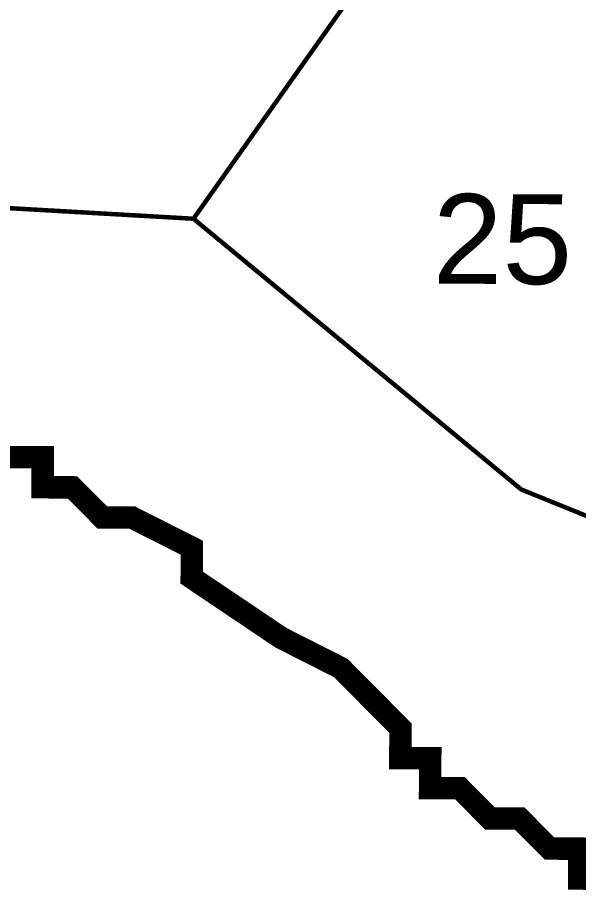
# Model space of a CAD drawing. Header units: metres. Extents: x 318080 to 326887, y 1838772 to 1852662.
# Drawn here: x 323159.5 to 323235, y 1838954.9 to 1839074.6 of the extents above; entities that cross this region are included whole.
import ezdxf

# ---------------------------------------------------------------- set-up
doc = ezdxf.new("R2010")
doc.units = ezdxf.units.M
doc.header["$MEASUREMENT"] = 0
for name, color, linetype in [('HAZARDS LINE', 1, 'Continuous'), ('SURVEY NO.', 7, 'Continuous'), ('SURVEY PLOT BOUNDARY', 35, 'Continuous')]:
    doc.layers.add(name, color=color, linetype=linetype)
doc.styles.add('PDF Arial', font='arial.ttf')

# ---------------------------------------------------------------- blocks, each defined once
blk = doc.blocks.new('22')
at = {"layer": 'HAZARDS LINE', "lineweight": 18, "const_width": 3.03}
blk.add_lwpolyline([(323239.19, 1838958.47), (323235.15, 1838958.49), (323235.17, 1838962.52), (323231.14, 1838962.54), (323227.12, 1838966.59), (323223.09, 1838966.61), (323219.08, 1838970.67), (323215.04, 1838970.69), (323215.06, 1838974.72), (323211.03, 1838974.74), (323211.05, 1838978.78), (323207.03, 1838982.83), (323203.02, 1838986.88), (323194.97, 1838990.96), (323182.91, 1838999.08), (323182.93, 1839003.12), (323174.88, 1839007.19), (323170.85, 1839007.21), (323166.83, 1839011.26), (323162.8, 1839011.28), (323162.82, 1839015.32), (323154.75, 1839015.36)], dxfattribs=at)
at = {"layer": 'SURVEY PLOT BOUNDARY', "lineweight": 18, "const_width": 0.605}
for points in [[(323240.08, 1839144.05), (323231.92, 1839123.92), (323215.76, 1839119.96), (323203.58, 1839103.88), (323211.57, 1839087.7), (323183.14, 1839047.5), (323106.52, 1839051.9), (323066.05, 1839023.85), (323037.62, 1838983.64), (323013.4, 1838979.73), (322993.27, 1838987.89), (322989.54, 1839052.46), (323078.81, 1839160.96), (323184.33, 1839293.59), (323184.35, 1839297.63), (323192.47, 1839309.69), (323236.8, 1839301.41)], [(323375.6, 1838804.5), (323206.59, 1838890.04), (323133.86, 1838866.18), (323105.57, 1838854.22), (322996.76, 1838874.91), (323065.8, 1838971.41), (323037.62, 1838983.64), (323066.05, 1839023.85), (323106.52, 1839051.9), (323183.14, 1839047.5), (323227.34, 1839010.97), (323247.47, 1839002.81)]]:
    blk.add_lwpolyline(points, dxfattribs=at)
blk.add_lwpolyline([(323267.95, 1839067.26), (323251.7, 1839043.13), (323247.47, 1839002.81), (323227.34, 1839010.97), (323183.14, 1839047.5), (323211.57, 1839087.7), (323203.58, 1839103.88), (323215.76, 1839119.96), (323231.92, 1839123.92), (323240.08, 1839144.05), (323252.1, 1839127.85), (323243.98, 1839115.79), (323251.91, 1839087.51)], close=True, dxfattribs=at)
at = {"layer": 'SURVEY NO.', "insert": (323215.37, 1839038.58), "char_height": 12.102, "attachment_point": 7, "rotation": 359.7242, "style": 'PDF Arial'}
blk.add_mtext('25', dxfattribs=at)

msp = doc.modelspace()

# ---------------------------------------------------------------- block references
msp.add_blockref('22', (0, 0))

doc.saveas('drawing.dxf')
